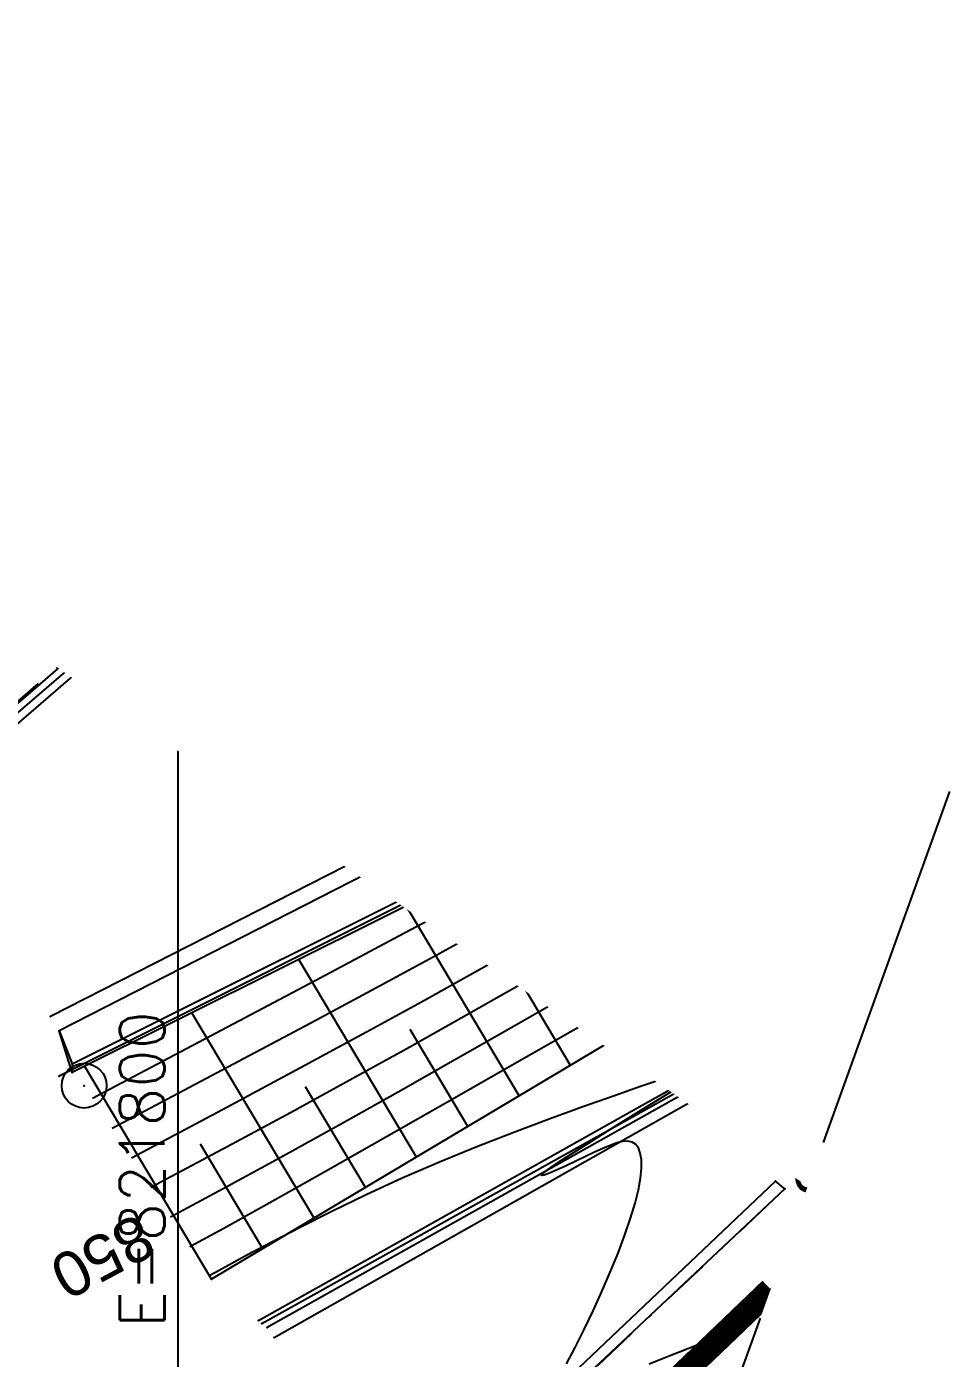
# Model space of a CAD drawing. Header units: metres. Extents: x 820373 to 834957, y 7564678 to 7566875.
# Drawn here: x 821794.93 to 821825.77, y 7564703.45 to 7564748.05 of the extents above; entities that cross this region are included whole.
import ezdxf
from ezdxf.enums import TextEntityAlignment as Align

# ---------------------------------------------------------------- set-up
doc = ezdxf.new("R2010")
doc.units = ezdxf.units.M
for name, pattern in [('HIDDEN', [0.375, 0.25, -0.125]), ('XREF_GEO$0$DIVIDE', [1.25, 0.5, -0.25, 0, -0.25, 0, -0.25]), ('XREF_TOP$0$DASHDOT', [25.4, 12.7, -6.35, 0, -6.35])]:
    doc.linetypes.add(name, pattern=pattern)
for name, color, linetype in [('P-ARTICULAÇÃO', 4, 'HIDDEN'), ('P-MALHA-IMPAR', 1, 'Continuous'), ('P-WIPEOUT1', 5, 'Continuous'), ('P-WIPEOUT2', 2, 'Continuous'), ('XREF_GEO$0$F-HZ-FAIXA-DOMINIO-EXIST', 252, 'XREF_GEO$0$DIVIDE'), ('XREF_TOP$0$T-DI-CERCA_DE_ARAME', 23, 'XREF_TOP$0$CERCA_DE_ARAME'), ('XREF_TOP$0$T-DI-MURETA', 23, 'Continuous'), ('XREF_TOP$0$T-DP-ESCADA', 23, 'Continuous'), ('XREF_TOP$0$T-EU-POSTE', 23, 'Continuous'), ('XREF_TOP$0$T-HD-VALETA_SARJETA', 132, 'Continuous'), ('XREF_TOP$0$T-HG-BARRANCO', 23, 'Continuous'), ('XREF_TOP$0$T-HG-CRISTA', 23, 'Continuous'), ('XREF_TOP$0$T-HG-PÉ', 23, 'Continuous'), ('XREF_TOP$0$T-HM-COTA', 252, 'Continuous'), ('XREF_TOP$0$T-HM-CURVA_INTERMEDIÁRIA', 252, 'Continuous'), ('XREF_TOP$0$T-HM-CURVA_MESTRA', 23, 'Continuous'), ('XREF_TOP$0$T-IU-CAIXA', 23, 'Continuous'), ('XREF_TOP$0$T-IU-TUBO', 23, 'Continuous'), ('XREF_TOP$0$T-SI-FAIXA', 23, 'Continuous'), ('XREF_TOP$0$T-SI-PLACA', 252, 'Continuous'), ('XREF_TOP$0$T-SV-CALÇAMENTO', 23, 'Continuous'), ('XREF_TOP$0$T-SV-GUARD_RAIL', 23, 'Continuous'), ('XREF_TOP$0$T-SV-GUIA', 23, 'XREF_TOP$0$DASHDOT'), ('XREF_TOP$0$T-SV-PÉ_GUIA', 23, 'XREF_TOP$0$DASHDOT'), ('XREF_TOP$0$T-SV-RUA_PAVIMENTADA', 23, 'Continuous')]:
    doc.layers.add(name, color=color, linetype=linetype)
doc.styles.add('R60', font='romans.shx', dxfattribs={"height": 1.5})
doc.styles.add('XREF_TOP$0$ROMANS', font='arial.ttf', dxfattribs={"height": 1.5})
doc.styles.add('XREF_TOP$0$Standard', font='arial.ttf')
doc.linetypes.add('XREF_TOP$0$CERCA_DE_ARAME', pattern='A,0.15,-0.05,["X",XREF_TOP$0$Standard,S=0.05,R=0,X=-0.0175,Y=-0.025],-0.05', length=0.25)

# ---------------------------------------------------------------- blocks, each defined once
blk = doc.blocks.new('MALHA-IMPAR')
at = {"layer": 'P-MALHA-IMPAR'}
blk.add_line((821800, 7564698.534), (821800, 7564949.087), dxfattribs=at)
at = {"layer": 'P-MALHA-IMPAR', "style": 'R60'}
blk.add_text('E=821800', height=1.5, rotation=90, dxfattribs=at).set_placement((821800, 7564709.784), align=Align.BOTTOM_CENTER)
blk = doc.blocks.new('XREF_TOP$0$PONTO')
at = {"layer": 'XREF_TOP$0$T-HM-COTA'}
blk.add_point((0, 0), dxfattribs=at)
blk = doc.blocks.new('XREF_TOP$0$PLACA 01')
blk.add_circle((0, 0), 0.75)
at = {"style": 'XREF_TOP$0$ROMANS'}
blk.add_attdef('PL', text='', height=1.5, dxfattribs=at).set_placement((1.5, 0), align=Align.MIDDLE_LEFT)
blk = doc.blocks.new('XREF_TOP$0$POSTE 01')
for points in [[(-1.5, 0), (-0.75, 0)], [(0.75, 0), (1.5, 0)]]:
    blk.add_lwpolyline(points)
blk.add_circle((0, 0), 0.75)
at = {"style": 'XREF_TOP$0$ROMANS'}
blk.add_attdef('PST', text='', height=1.5, dxfattribs=at).set_placement((2.25, 0), align=Align.MIDDLE_LEFT)
blk = doc.blocks.new('XREF_TOP$0$TUBULAÇÃO')
blk.add_lwpolyline([(-0.5, 0), (0.5, 0), (0, 1.5)], close=True)
at = {"style": 'XREF_TOP$0$ROMANS'}
blk.add_attdef('T', text='', height=1.5, rotation=90, dxfattribs=at).set_placement((-2, 0), align=Align.MIDDLE_LEFT)
blk = doc.blocks.new('XREF_TOP')
at = {"layer": 'XREF_TOP$0$T-DI-CERCA_DE_ARAME', "ltscale": 20}
blk.add_line((821802.719, 7564689.359, 852.531), (821821.653, 7564707.488, 851.884), dxfattribs=at)
at = {"layer": 'XREF_TOP$0$T-DI-MURETA'}
for points in [[(821819.78, 7564723.652, 845.854), (821819.769, 7564723.214, 843.908)], [(821821.676, 7564717.765, 851.754), (821821.599, 7564718.011, 851.534), (821820.847, 7564720.367, 849.165), (821819.78, 7564723.652, 845.854)], [(821821.499, 7564717.746, 849.577), (821820.994, 7564719.335, 849.561), (821820.716, 7564720.233, 848.508), (821820.697, 7564720.286, 847.493), (821819.78, 7564723.179, 845.415), (821819.769, 7564723.214, 843.908)], [(821819.88, 7564717.274, 851.762), (821819.786, 7564717.56, 851.495), (821818.98, 7564719.952, 849.035), (821817.906, 7564723.108, 845.844)], [(821818.231, 7564722.749, 843.882), (821817.906, 7564723.108, 845.844)], [(821820.017, 7564717.333, 849.575), (821819.464, 7564718.984, 849.542), (821819.174, 7564719.879, 848.494), (821819.163, 7564719.912, 847.514), (821818.245, 7564722.698, 845.408), (821818.231, 7564722.749, 843.882)], [(821821.676, 7564717.765, 851.754), (821819.88, 7564717.274, 851.762)], [(821821.529, 7564717.744, 851.453), (821820.006, 7564717.321, 851.449)], [(821821.499, 7564717.746, 849.577), (821820.017, 7564717.333, 849.575)], [(821821.499, 7564717.746, 849.577), (821821.529, 7564717.744, 851.453)], [(821821.676, 7564717.765, 851.754), (821821.529, 7564717.744, 851.453)], [(821820.006, 7564717.321, 851.449), (821819.88, 7564717.274, 851.762)], [(821820.017, 7564717.333, 849.575), (821820.006, 7564717.321, 851.449)]]:
    blk.add_polyline3d(points, dxfattribs=at)
at = {"layer": 'XREF_TOP$0$T-DP-ESCADA'}
for points in [[(821819.769, 7564723.214, 843.908), (821818.231, 7564722.749, 843.882)], [(821818.245, 7564722.698, 845.408), (821819.78, 7564723.179, 845.415)], [(821820.697, 7564720.286, 847.493), (821819.163, 7564719.912, 847.514)], [(821819.174, 7564719.879, 848.494), (821820.716, 7564720.233, 848.508)], [(821820.994, 7564719.335, 849.561), (821819.464, 7564718.984, 849.542)]]:
    blk.add_polyline3d(points, dxfattribs=at)
at = {"layer": 'XREF_TOP$0$T-HD-VALETA_SARJETA'}
for points in [[(821803.061, 7564737.974, 845.037), (821803.648, 7564740.237, 845.013), (821804.012, 7564742.547, 844.988), (821804.148, 7564744.881, 844.964), (821804.056, 7564747.218, 844.939), (821803.736, 7564749.534, 844.98), (821803.395, 7564751.067, 844.899), (821802.954, 7564752.573, 844.882), (821802.415, 7564754.048, 844.866), (821801.781, 7564755.484, 844.849), (821801.054, 7564756.876, 844.833)], [(821811.958, 7564734.659, 845.244), (821812.469, 7564736.727, 845.228), (821812.876, 7564738.817, 845.212), (821813.178, 7564740.926, 845.194), (821813.373, 7564743.047, 845.177), (821813.462, 7564745.175, 845.158), (821813.444, 7564747.298, 845.139), (821813.32, 7564749.417, 845.119), (821813.091, 7564751.527, 845.098), (821812.756, 7564753.623, 845.077), (821812.317, 7564755.7, 845.055)], [(821819.176, 7564735.71, 845.078), (821819.733, 7564735.77, 845.071), (821821.812, 7564738.534, 845.407), (821824.233, 7564741.565, 845.786), (821828.488, 7564743.917, 847.305)], [(821819.441, 7564734.888, 844.736), (821820.606, 7564736.199, 844.895), (821822.303, 7564738.537, 845.144), (821824.499, 7564741.245, 845.579), (821828.601, 7564743.171, 847.106)], [(821829.158, 7564742.77, 847.299), (821824.702, 7564740.993, 845.812), (821822.573, 7564738.075, 845.396), (821820.958, 7564735.968, 845.111)], [(821787.993, 7564721.212, 845.315), (821790.216, 7564722.199, 845.286), (821792.332, 7564723.399, 845.257), (821794.321, 7564724.799, 845.228), (821796.165, 7564726.386, 845.199), (821797.844, 7564728.146, 845.225), (821799.234, 7564729.907, 845.144), (821800.46, 7564731.786, 845.117), (821801.512, 7564733.768, 845.09), (821802.381, 7564735.836, 845.064), (821803.061, 7564737.974, 845.037)], [(821819.441, 7564734.888, 844.736), (821820.256, 7564735.079, 844.808), (821826.092, 7564736.61, 845.164)], [(821826.109, 7564736.922, 845.365), (821820.958, 7564735.968, 845.111)], [(821826.908, 7564735.642, 845.298), (821821.121, 7564733.988, 845.292), (821819.676, 7564733.433, 845.287)], [(821812.415, 7564734.783, 845.34), (821811.958, 7564734.659, 845.244)], [(821817.063, 7564725.02, 845.113), (821809.894, 7564721.507, 845.268), (821796.014, 7564714.427, 845.168)], [(821819.744, 7564723.733, 845.068), (821817.889, 7564723.178, 845.207)], [(821796.459, 7564713.316, 845.043), (821810.558, 7564720.358, 845.003), (821817.733, 7564723.556, 845.043)], [(821817.889, 7564723.178, 845.207), (821810.676, 7564720.119, 845.135), (821796.459, 7564713.022, 845.233)], [(821822.079, 7564717.173, 851.633), (821821.548, 7564717.627, 851.649)], [(821822.111, 7564716.408, 851.297), (821821.548, 7564717.627, 851.649)], [(821821.352, 7564715.941, 851.312), (821820.074, 7564717.21, 851.655), (821820.516, 7564715.808, 851.764)], [(821823.904, 7564717.019, 851.313), (821822.111, 7564716.408, 851.297)], [(821822.111, 7564716.408, 851.297), (821821.352, 7564715.941, 851.312)], [(821823.951, 7564715.324, 851.624), (821821.214, 7564714.164, 851.826)], [(821820.328, 7564709.132, 851.746), (821820.016, 7564709.391, 851.742), (821809.019, 7564698.953, 852.138)]]:
    blk.add_polyline3d(points, dxfattribs=at)
for points in [[(821819.676, 7564733.433, 845.287), (821819.441, 7564734.888, 844.736), (821819.176, 7564735.71, 845.078)], [(821796.014, 7564714.427, 845.168), (821796.459, 7564713.316, 845.043), (821796.459, 7564713.022, 845.233)]]:
    blk.add_polyline3d(points, close=True, dxfattribs=at)
at = {"layer": 'XREF_TOP$0$T-HD-VALETA_SARJETA', "ltscale": 22}
for points in [[(821828.12, 7564728.734, 845.206), (821822.913, 7564727.069, 845.18), (821817.063, 7564725.02, 845.113)], [(821827.597, 7564727.282, 844.927), (821823.133, 7564725.886, 844.918), (821819.633, 7564723.99, 844.864)], [(821827.46, 7564726.9, 845.136), (821823.011, 7564725.467, 845.113), (821819.744, 7564723.733, 845.068)], [(821824.172, 7564717.766, 851.624), (821822.079, 7564717.173, 851.633)], [(821802.698, 7564704.716, 852.301), (821818.014, 7564713.316, 852.008), (821820.516, 7564715.808, 851.764)], [(821821.352, 7564715.941, 851.312), (821818.174, 7564713.004, 851.862), (821802.986, 7564704.483, 852.138)], [(821803.219, 7564704.149, 852.256), (821818.215, 7564712.634, 851.946), (821821.214, 7564714.164, 851.826)]]:
    blk.add_polyline3d(points, dxfattribs=at)
at = {"layer": 'XREF_TOP$0$T-HG-BARRANCO'}
for p, q in [((821823.062, 7564745.559), (821828.594, 7564745.032)), ((821825.158, 7564718.853), (821823.086, 7564725.491)), ((821818.304, 7564716.335), (821814.966, 7564721.939)), ((821823.249, 7564718.257), (821822.267, 7564721.404)), ((821814.867, 7564714.288), (821811.249, 7564720.362)), ((821811.431, 7564712.241), (821807.641, 7564718.604)), ((821816.586, 7564715.311), (821814.847, 7564718.231)), ((821807.994, 7564710.194), (821804.052, 7564716.812)), ((821813.149, 7564713.264), (821811.292, 7564716.382)), ((821804.558, 7564708.147), (821800.463, 7564715.021)), ((821809.712, 7564711.217), (821807.779, 7564714.463)), ((821801.121, 7564706.1), (821796.875, 7564713.229)), ((821806.276, 7564709.17), (821804.267, 7564712.544)), ((821802.839, 7564707.123), (821800.754, 7564710.624))]:
    blk.add_line(p, q, dxfattribs=at)
at = {"layer": 'XREF_TOP$0$T-HG-CRISTA'}
for points in [[(821824.488, 7564718.643, 851.698), (821821.676, 7564717.765, 851.754)], [(821819.88, 7564717.274, 851.762), (821801.121, 7564706.1, 852.113)]]:
    blk.add_polyline3d(points, dxfattribs=at)
at = {"layer": 'XREF_TOP$0$T-HG-PÉ'}
for points in [[(821824.233, 7564741.565, 845.786), (821823.2, 7564742.666, 845.788), (821822.827, 7564743.501, 845.79), (821822.808, 7564744.363, 845.791), (821824.906, 7564754.241, 845.856), (821827.214, 7564765.349, 845.579), (821829.742, 7564776.844, 844.989), (821832.505, 7564780.85, 844.695)], [(821831.191, 7564737.268, 845.418), (821830.725, 7564737.162, 845.41), (821827.765, 7564737.143, 845.47), (821825.607, 7564738.138, 845.53), (821824.702, 7564740.993, 845.812)]]:
    blk.add_polyline3d(points, dxfattribs=at)
at = {"layer": 'XREF_TOP$0$T-HM-CURVA_INTERMEDIÁRIA'}
for points in [[(821824.433, 7564748.753), (821824.285, 7564747.88), (821824.147, 7564747.034), (821824.025, 7564746.245), (821823.928, 7564745.544), (821823.86, 7564744.951), (821823.822, 7564744.462), (821823.808, 7564744.061), (821823.818, 7564743.737), (821823.848, 7564743.475), (821823.895, 7564743.262), (821823.956, 7564743.083), (821824.029, 7564742.927), (821824.11, 7564742.781), (821824.198, 7564742.643), (821824.289, 7564742.515), (821824.38, 7564742.397), (821824.47, 7564742.291), (821824.555, 7564742.195), (821824.633, 7564742.112), (821824.701, 7564742.042), (821824.758, 7564741.985), (821824.806, 7564741.94), (821824.846, 7564741.905), (821824.882, 7564741.879), (821824.917, 7564741.861), (821824.953, 7564741.847), (821824.992, 7564741.837), (821825.038, 7564741.829), (821825.092, 7564741.821), (821825.151, 7564741.813), (821825.214, 7564741.804), (821825.276, 7564741.792), (821825.334, 7564741.778), (821825.385, 7564741.759), (821825.427, 7564741.736), (821825.455, 7564741.706), (821825.468, 7564741.671), (821825.467, 7564741.631), (821825.455, 7564741.587), (821825.435, 7564741.542), (821825.409, 7564741.496), (821825.381, 7564741.451), (821825.353, 7564741.409), (821825.328, 7564741.372), (821825.308, 7564741.34), (821825.293, 7564741.313), (821825.282, 7564741.289), (821825.274, 7564741.269), (821825.269, 7564741.251), (821825.266, 7564741.235), (821825.264, 7564741.218), (821825.263, 7564741.201), (821825.262, 7564741.182), (821825.263, 7564741.158), (821825.269, 7564741.125), (821825.283, 7564741.081), (821825.306, 7564741.021), (821825.342, 7564740.942), (821825.393, 7564740.841), (821825.461, 7564740.715), (821825.549, 7564740.56), (821825.655, 7564740.383), (821825.777, 7564740.19)], [(821825.884, 7564725.396), (821825.234, 7564725.186), (821824.677, 7564725.007), (821824.206, 7564724.858), (821823.806, 7564724.732), (821823.462, 7564724.625), (821823.16, 7564724.532), (821822.885, 7564724.449), (821822.622, 7564724.369), (821822.357, 7564724.289), (821822.079, 7564724.204), (821821.791, 7564724.114), (821821.502, 7564724.02), (821821.219, 7564723.923), (821820.949, 7564723.823), (821820.701, 7564723.723), (821820.482, 7564723.621), (821820.299, 7564723.52), (821820.158, 7564723.42), (821820.056, 7564723.322), (821819.987, 7564723.226), (821819.945, 7564723.134), (821819.926, 7564723.045), (821819.922, 7564722.96), (821819.929, 7564722.88), (821819.942, 7564722.806), (821819.955, 7564722.737), (821819.966, 7564722.675), (821819.975, 7564722.618), (821819.981, 7564722.567), (821819.982, 7564722.52), (821819.978, 7564722.479), (821819.968, 7564722.443), (821819.951, 7564722.411), (821819.926, 7564722.384), (821819.892, 7564722.36), (821819.85, 7564722.338), (821819.798, 7564722.317), (821819.737, 7564722.297), (821819.667, 7564722.275), (821819.586, 7564722.252), (821819.495, 7564722.226), (821819.395, 7564722.196), (821819.287, 7564722.164), (821819.174, 7564722.132), (821819.061, 7564722.101), (821818.951, 7564722.073), (821818.845, 7564722.051), (821818.749, 7564722.036), (821818.664, 7564722.03), (821818.593, 7564722.034), (821818.535, 7564722.048), (821818.488, 7564722.072), (821818.448, 7564722.105), (821818.414, 7564722.146), (821818.383, 7564722.194), (821818.352, 7564722.25), (821818.32, 7564722.312), (821818.282, 7564722.378), (821818.23, 7564722.443), (821818.153, 7564722.498), (821818.041, 7564722.535), (821817.884, 7564722.547), (821817.672, 7564722.527), (821817.394, 7564722.466), (821817.04, 7564722.357), (821816.606, 7564722.195), (821816.107, 7564721.989), (821815.564, 7564721.752), (821815.001, 7564721.495), (821814.437, 7564721.232), (821813.895, 7564720.974), (821813.396, 7564720.733), (821812.962, 7564720.522), (821812.609, 7564720.35), (821812.331, 7564720.215), (821812.12, 7564720.113), (821811.965, 7564720.038), (821811.855, 7564719.985), (821811.782, 7564719.95), (821811.735, 7564719.927), (821811.704, 7564719.912), (821811.679, 7564719.9), (821811.656, 7564719.888), (821811.628, 7564719.873), (821811.591, 7564719.853), (821811.541, 7564719.825), (821811.471, 7564719.785), (821811.378, 7564719.732), (821811.256, 7564719.662), (821811.077, 7564719.561), (821810.725, 7564719.367), (821810.06, 7564719.008), (821808.941, 7564718.409), (821807.23, 7564717.497), (821804.785, 7564716.199), (821801.469, 7564714.442), (821797.14, 7564712.152)], [(821797.791, 7564711.162), (821801.481, 7564713.117), (821804.444, 7564714.695), (821806.771, 7564715.942), (821808.549, 7564716.903), (821809.869, 7564717.623), (821810.819, 7564718.149), (821811.49, 7564718.526), (821811.97, 7564718.8), (821812.336, 7564719.009), (821812.616, 7564719.169), (821812.824, 7564719.287), (821812.975, 7564719.373), (821813.085, 7564719.433), (821813.168, 7564719.477), (821813.239, 7564719.513), (821813.312, 7564719.548), (821813.401, 7564719.591), (821813.512, 7564719.644), (821813.646, 7564719.709), (821813.807, 7564719.786), (821813.999, 7564719.878), (821814.225, 7564719.987), (821814.487, 7564720.114), (821814.789, 7564720.26), (821815.132, 7564720.426), (821815.505, 7564720.606), (821815.896, 7564720.792), (821816.293, 7564720.978), (821816.682, 7564721.155), (821817.051, 7564721.317), (821817.388, 7564721.456), (821817.679, 7564721.564), (821817.917, 7564721.637), (821818.104, 7564721.677), (821818.248, 7564721.686), (821818.356, 7564721.67), (821818.437, 7564721.631), (821818.497, 7564721.575), (821818.543, 7564721.503), (821818.584, 7564721.421), (821818.625, 7564721.333), (821818.667, 7564721.24), (821818.711, 7564721.147), (821818.755, 7564721.055), (821818.8, 7564720.968), (821818.846, 7564720.888), (821818.893, 7564720.818), (821818.939, 7564720.762), (821818.986, 7564720.721), (821819.035, 7564720.694), (821819.086, 7564720.68), (821819.143, 7564720.676), (821819.205, 7564720.682), (821819.276, 7564720.694), (821819.355, 7564720.713), (821819.446, 7564720.735), (821819.547, 7564720.76), (821819.657, 7564720.789), (821819.771, 7564720.822), (821819.884, 7564720.861), (821819.992, 7564720.907), (821820.091, 7564720.961), (821820.176, 7564721.024), (821820.244, 7564721.099), (821820.291, 7564721.184), (821820.318, 7564721.279), (821820.33, 7564721.381), (821820.329, 7564721.487), (821820.319, 7564721.595), (821820.301, 7564721.703), (821820.28, 7564721.808), (821820.259, 7564721.908), (821820.24, 7564722.001), (821820.227, 7564722.087), (821820.224, 7564722.168), (821820.234, 7564722.244), (821820.26, 7564722.316), (821820.306, 7564722.386), (821820.376, 7564722.455), (821820.472, 7564722.524), (821820.598, 7564722.593), (821820.753, 7564722.664), (821820.938, 7564722.737), (821821.15, 7564722.814), (821821.391, 7564722.894), (821821.658, 7564722.978), (821821.952, 7564723.068), (821822.271, 7564723.164), (821822.616, 7564723.267), (821822.99, 7564723.377), (821823.394, 7564723.498), (821823.833, 7564723.629), (821824.308, 7564723.773), (821824.824, 7564723.931), (821825.383, 7564724.104), (821825.987, 7564724.293)], [(821798.442, 7564710.172), (821801.493, 7564711.792), (821804.104, 7564713.191), (821806.312, 7564714.386), (821808.157, 7564715.397), (821809.678, 7564716.239), (821810.914, 7564716.931), (821811.903, 7564717.492), (821812.684, 7564717.938), (821813.294, 7564718.287), (821813.76, 7564718.553), (821814.107, 7564718.75), (821814.359, 7564718.892), (821814.542, 7564718.993), (821814.68, 7564719.066), (821814.798, 7564719.125), (821814.92, 7564719.185), (821815.068, 7564719.256), (821815.241, 7564719.339), (821815.436, 7564719.432), (821815.65, 7564719.534), (821815.878, 7564719.644), (821816.118, 7564719.759), (821816.365, 7564719.877), (821816.616, 7564719.998), (821816.867, 7564720.119), (821817.115, 7564720.238), (821817.355, 7564720.352), (821817.584, 7564720.46), (821817.799, 7564720.558), (821817.995, 7564720.644), (821818.17, 7564720.717), (821818.319, 7564720.772), (821818.439, 7564720.809), (821818.535, 7564720.828), (821818.609, 7564720.831), (821818.666, 7564720.818), (821818.71, 7564720.792), (821818.744, 7564720.752), (821818.774, 7564720.702), (821818.803, 7564720.641), (821818.834, 7564720.571), (821818.867, 7564720.495), (821818.901, 7564720.415), (821818.936, 7564720.335), (821818.97, 7564720.256), (821819.002, 7564720.181), (821819.032, 7564720.113), (821819.059, 7564720.055), (821819.082, 7564720.008), (821819.103, 7564719.973), (821819.123, 7564719.947), (821819.145, 7564719.931), (821819.17, 7564719.922), (821819.2, 7564719.92), (821819.238, 7564719.923), (821819.284, 7564719.931), (821819.34, 7564719.942), (821819.406, 7564719.957), (821819.48, 7564719.973), (821819.562, 7564719.992), (821819.648, 7564720.012), (821819.739, 7564720.034), (821819.834, 7564720.056), (821819.929, 7564720.079), (821820.025, 7564720.102), (821820.12, 7564720.124), (821820.213, 7564720.146), (821820.301, 7564720.167), (821820.383, 7564720.187), (821820.459, 7564720.205), (821820.526, 7564720.223), (821820.582, 7564720.238), (821820.628, 7564720.252), (821820.662, 7564720.265), (821820.687, 7564720.281), (821820.703, 7564720.301), (821820.712, 7564720.326), (821820.713, 7564720.359), (821820.708, 7564720.402), (821820.699, 7564720.457), (821820.685, 7564720.525), (821820.668, 7564720.603), (821820.648, 7564720.689), (821820.627, 7564720.78), (821820.606, 7564720.873), (821820.584, 7564720.965), (821820.564, 7564721.052), (821820.546, 7564721.133), (821820.531, 7564721.204), (821820.52, 7564721.266), (821820.516, 7564721.32), (821820.519, 7564721.369), (821820.532, 7564721.413), (821820.556, 7564721.453), (821820.594, 7564721.491), (821820.645, 7564721.528), (821820.714, 7564721.565), (821820.806, 7564721.606), (821820.926, 7564721.651), (821821.082, 7564721.704), (821821.279, 7564721.767), (821821.525, 7564721.842), (821821.825, 7564721.932), (821822.186, 7564722.039), (821822.611, 7564722.164), (821823.095, 7564722.306), (821823.629, 7564722.463), (821824.204, 7564722.634), (821824.811, 7564722.815), (821825.442, 7564723.004), (821826.088, 7564723.2)], [(821799.094, 7564709.182), (821801.506, 7564710.467), (821803.763, 7564711.687), (821805.853, 7564712.831), (821807.765, 7564713.89), (821809.487, 7564714.855), (821811.008, 7564715.713), (821812.315, 7564716.457), (821813.398, 7564717.076), (821814.252, 7564717.564), (821814.905, 7564717.937), (821815.39, 7564718.213), (821815.743, 7564718.411), (821815.999, 7564718.552), (821816.192, 7564718.655), (821816.357, 7564718.738), (821816.529, 7564718.821), (821816.734, 7564718.92), (821816.97, 7564719.033), (821817.226, 7564719.156), (821817.492, 7564719.283), (821817.757, 7564719.409), (821818.011, 7564719.53), (821818.243, 7564719.641), (821818.443, 7564719.736), (821818.603, 7564719.812), (821818.724, 7564719.87), (821818.814, 7564719.913), (821818.876, 7564719.942), (821818.916, 7564719.961), (821818.94, 7564719.972), (821818.952, 7564719.978), (821818.958, 7564719.98), (821818.962, 7564719.981), (821818.965, 7564719.982), (821818.967, 7564719.982), (821818.969, 7564719.981), (821818.971, 7564719.981), (821818.972, 7564719.979), (821818.973, 7564719.977), (821818.974, 7564719.975), (821818.975, 7564719.973), (821818.976, 7564719.971), (821818.977, 7564719.968), (821818.979, 7564719.965), (821818.98, 7564719.962), (821818.981, 7564719.96), (821818.982, 7564719.957), (821818.984, 7564719.955), (821818.985, 7564719.953), (821818.987, 7564719.951), (821818.99, 7564719.947), (821818.995, 7564719.94), (821819.002, 7564719.929), (821819.012, 7564719.914), (821819.026, 7564719.893), (821819.045, 7564719.865), (821819.068, 7564719.83), (821819.096, 7564719.789), (821819.13, 7564719.746), (821819.17, 7564719.701), (821819.216, 7564719.658), (821819.268, 7564719.619), (821819.328, 7564719.586), (821819.395, 7564719.562), (821819.469, 7564719.548), (821819.549, 7564719.543), (821819.635, 7564719.547), (821819.726, 7564719.557), (821819.819, 7564719.572), (821819.914, 7564719.591), (821820.011, 7564719.613), (821820.107, 7564719.636), (821820.202, 7564719.659), (821820.294, 7564719.682), (821820.382, 7564719.706), (821820.466, 7564719.733), (821820.542, 7564719.762), (821820.611, 7564719.794), (821820.671, 7564719.83), (821820.72, 7564719.871), (821820.757, 7564719.917), (821820.785, 7564719.966), (821820.804, 7564720.018), (821820.815, 7564720.07), (821820.821, 7564720.121), (821820.824, 7564720.17), (821820.823, 7564720.213), (821820.822, 7564720.251), (821820.822, 7564720.282), (821820.822, 7564720.305), (821820.822, 7564720.324), (821820.823, 7564720.338), (821820.824, 7564720.35), (821820.824, 7564720.359), (821820.824, 7564720.368), (821820.824, 7564720.377), (821820.823, 7564720.387), (821820.821, 7564720.399), (821820.818, 7564720.412), (821820.816, 7564720.425), (821820.813, 7564720.439), (821820.81, 7564720.452), (821820.807, 7564720.464), (821820.804, 7564720.475), (821820.802, 7564720.486), (821820.801, 7564720.494), (821820.8, 7564720.502), (821820.801, 7564720.509), (821820.802, 7564720.515), (821820.806, 7564720.521), (821820.811, 7564720.526), (821820.818, 7564720.531), (821820.83, 7564720.537), (821820.858, 7564720.547), (821820.914, 7564720.565), (821821.013, 7564720.595), (821821.168, 7564720.641), (821821.392, 7564720.707), (821821.698, 7564720.796), (821822.1, 7564720.914), (821822.606, 7564721.061), (821823.2, 7564721.235), (821823.863, 7564721.429), (821824.574, 7564721.638), (821825.313, 7564721.856), (821825.684, 7564721.966)], [(821800.396, 7564707.202), (821801.531, 7564707.817), (821803.081, 7564708.678), (821804.936, 7564709.721), (821806.981, 7564710.878), (821809.106, 7564712.086), (821811.196, 7564713.278), (821813.141, 7564714.388), (821814.826, 7564715.352), (821816.167, 7564716.118), (821817.183, 7564716.699), (821817.923, 7564717.122), (821818.431, 7564717.412), (821818.757, 7564717.597), (821818.946, 7564717.704), (821819.046, 7564717.759), (821819.104, 7564717.789), (821819.158, 7564717.816), (821819.216, 7564717.844), (821819.275, 7564717.872), (821819.335, 7564717.899), (821819.393, 7564717.924), (821819.448, 7564717.945), (821819.498, 7564717.963), (821819.542, 7564717.975), (821819.579, 7564717.982), (821819.61, 7564717.982), (821819.635, 7564717.977), (821819.655, 7564717.966), (821819.673, 7564717.95), (821819.687, 7564717.928), (821819.701, 7564717.902), (821819.715, 7564717.87), (821819.729, 7564717.835), (821819.744, 7564717.795), (821819.759, 7564717.753), (821819.775, 7564717.709), (821819.791, 7564717.664), (821819.806, 7564717.62), (821819.821, 7564717.577), (821819.836, 7564717.537), (821819.849, 7564717.499), (821819.862, 7564717.465), (821819.874, 7564717.434), (821819.886, 7564717.407), (821819.897, 7564717.383), (821819.907, 7564717.363), (821819.918, 7564717.347), (821819.928, 7564717.334), (821819.938, 7564717.324), (821819.949, 7564717.318), (821819.961, 7564717.315), (821819.974, 7564717.315), (821819.99, 7564717.317), (821820.008, 7564717.322), (821820.029, 7564717.328), (821820.054, 7564717.335), (821820.084, 7564717.344), (821820.119, 7564717.354), (821820.16, 7564717.365), (821820.209, 7564717.379), (821820.266, 7564717.395), (821820.332, 7564717.414), (821820.409, 7564717.435), (821820.498, 7564717.46), (821820.598, 7564717.488), (821820.707, 7564717.518), (821820.821, 7564717.551), (821820.936, 7564717.585), (821821.049, 7564717.62), (821821.156, 7564717.655), (821821.253, 7564717.69), (821821.337, 7564717.723), (821821.404, 7564717.754), (821821.456, 7564717.785), (821821.494, 7564717.814), (821821.52, 7564717.844), (821821.536, 7564717.874), (821821.543, 7564717.906), (821821.544, 7564717.941), (821821.541, 7564717.978), (821821.534, 7564718.019), (821821.525, 7564718.062), (821821.514, 7564718.108), (821821.503, 7564718.154), (821821.49, 7564718.199), (821821.478, 7564718.244), (821821.467, 7564718.287), (821821.457, 7564718.326), (821821.452, 7564718.363), (821821.463, 7564718.399), (821821.505, 7564718.441), (821821.592, 7564718.491), (821821.739, 7564718.556), (821821.959, 7564718.638), (821822.269, 7564718.742), (821822.681, 7564718.872), (821823.203, 7564719.032), (821823.817, 7564719.216), (821824.497, 7564719.417), (821824.798, 7564719.505)]]:
    blk.add_lwpolyline(points, dxfattribs=at)
at = {"layer": 'XREF_TOP$0$T-HM-CURVA_INTERMEDIÁRIA', "flags": 128}
for points in [[(821818.258, 7564704.238), (821817.329, 7564703.873), (821816.507, 7564703.547), (821815.782, 7564703.255)], [(821813.009, 7564703.271), (821813.303, 7564703.819), (821813.605, 7564704.416), (821813.907, 7564705.046), (821814.201, 7564705.694), (821814.481, 7564706.343), (821814.74, 7564706.979), (821814.969, 7564707.586), (821815.161, 7564708.149), (821815.312, 7564708.654), (821815.421, 7564709.101), (821815.49, 7564709.491), (821815.523, 7564709.825), (821815.521, 7564710.104), (821815.486, 7564710.33), (821815.421, 7564710.503), (821815.329, 7564710.625), (821815.21, 7564710.698), (821815.065, 7564710.726), (821814.894, 7564710.714), (821814.698, 7564710.666), (821814.476, 7564710.587), (821814.227, 7564710.482), (821813.952, 7564710.355), (821813.652, 7564710.211), (821813.329, 7564710.056), (821813.004, 7564709.903), (821812.701, 7564709.764), (821812.446, 7564709.654), (821812.261, 7564709.586), (821812.173, 7564709.574), (821812.204, 7564709.63), (821812.379, 7564709.769), (821812.713, 7564709.999), (821813.18, 7564710.303), (821813.746, 7564710.663), (821814.373, 7564711.057), (821815.027, 7564711.463), (821815.672, 7564711.863), (821816.273, 7564712.234), (821816.795, 7564712.556), (821817.209, 7564712.814), (821817.523, 7564713.01), (821817.75, 7564713.154), (821817.904, 7564713.254), (821818, 7564713.319), (821818.052, 7564713.358), (821818.074, 7564713.378), (821818.08, 7564713.389), (821818.079, 7564713.397), (821818.056, 7564713.396), (821817.989, 7564713.38), (821817.857, 7564713.341), (821817.639, 7564713.272), (821817.314, 7564713.166), (821816.862, 7564713.016), (821816.26, 7564712.813), (821815.496, 7564712.553), (821814.587, 7564712.239), (821813.559, 7564711.875), (821812.437, 7564711.467), (821811.246, 7564711.018), (821810.012, 7564710.535), (821808.759, 7564710.022), (821807.514, 7564709.484), (821806.302, 7564708.928), (821805.151, 7564708.373), (821804.087, 7564707.839), (821803.138, 7564707.347), (821802.332, 7564706.917), (821801.697, 7564706.571), (821801.26, 7564706.329), (821801.047, 7564706.212)]]:
    blk.add_lwpolyline(points, dxfattribs=at)
at = {"layer": 'XREF_TOP$0$T-HM-CURVA_MESTRA'}
for points in [[(821803.639, 7564748.089), (821803.656, 7564747.951), (821803.673, 7564747.815), (821803.689, 7564747.681), (821803.705, 7564747.546), (821803.719, 7564747.411), (821803.733, 7564747.275), (821803.745, 7564747.135), (821803.757, 7564746.993), (821803.768, 7564746.848), (821803.778, 7564746.701), (821803.788, 7564746.553), (821803.797, 7564746.404), (821803.805, 7564746.255), (821803.813, 7564746.108), (821803.821, 7564745.962), (821803.828, 7564745.818), (821803.836, 7564745.677), (821803.842, 7564745.539), (821803.848, 7564745.404), (821803.854, 7564745.273), (821803.858, 7564745.145), (821803.861, 7564745.021), (821803.863, 7564744.901), (821803.864, 7564744.785), (821803.863, 7564744.672), (821803.861, 7564744.559), (821803.858, 7564744.445), (821803.854, 7564744.327), (821803.85, 7564744.204), (821803.844, 7564744.074), (821803.838, 7564743.934), (821803.831, 7564743.784), (821803.824, 7564743.627), (821803.817, 7564743.465), (821803.809, 7564743.304), (821803.801, 7564743.146), (821803.793, 7564742.995), (821803.785, 7564742.855), (821803.778, 7564742.73), (821803.771, 7564742.622), (821803.763, 7564742.527), (821803.755, 7564742.442), (821803.747, 7564742.362), (821803.737, 7564742.282), (821803.727, 7564742.199), (821803.714, 7564742.108), (821803.699, 7564742.004), (821803.682, 7564741.885), (821803.664, 7564741.755), (821803.645, 7564741.618), (821803.627, 7564741.481), (821803.611, 7564741.349), (821803.598, 7564741.228), (821803.588, 7564741.122), (821803.584, 7564741.038), (821803.585, 7564740.979), (821803.591, 7564740.944), (821803.602, 7564740.929), (821803.616, 7564740.932), (821803.633, 7564740.949), (821803.652, 7564740.977), (821803.672, 7564741.013), (821803.692, 7564741.054), (821803.711, 7564741.097), (821803.73, 7564741.144), (821803.749, 7564741.194), (821803.768, 7564741.249), (821803.787, 7564741.311), (821803.807, 7564741.381), (821803.828, 7564741.46), (821803.849, 7564741.548), (821803.872, 7564741.647), (821803.896, 7564741.755), (821803.919, 7564741.868), (821803.943, 7564741.983), (821803.965, 7564742.099), (821803.986, 7564742.211), (821804.006, 7564742.317), (821804.022, 7564742.414), (821804.037, 7564742.502), (821804.048, 7564742.581), (821804.059, 7564742.659), (821804.068, 7564742.738), (821804.077, 7564742.825), (821804.086, 7564742.922), (821804.097, 7564743.036), (821804.109, 7564743.17), (821804.123, 7564743.328), (821804.139, 7564743.506), (821804.156, 7564743.7), (821804.173, 7564743.904), (821804.191, 7564744.113), (821804.207, 7564744.324), (821804.221, 7564744.53), (821804.233, 7564744.728), (821804.242, 7564744.913), (821804.248, 7564745.086), (821804.253, 7564745.249), (821804.255, 7564745.405), (821804.256, 7564745.555), (821804.255, 7564745.702), (821804.254, 7564745.847), (821804.253, 7564745.994), (821804.251, 7564746.143), (821804.249, 7564746.295), (821804.246, 7564746.45), (821804.241, 7564746.609), (821804.234, 7564746.772), (821804.224, 7564746.938), (821804.211, 7564747.11), (821804.194, 7564747.285), (821804.172, 7564747.465), (821804.147, 7564747.647), (821804.119, 7564747.83), (821804.09, 7564748.011), (821804.062, 7564748.188)], [(821799.745, 7564708.192), (821801.518, 7564709.142), (821803.422, 7564710.182), (821805.394, 7564711.276), (821807.373, 7564712.384), (821809.297, 7564713.47), (821811.102, 7564714.495), (821812.728, 7564715.423), (821814.112, 7564716.214), (821815.21, 7564716.841), (821816.044, 7564717.318), (821816.657, 7564717.667), (821817.088, 7564717.912), (821817.379, 7564718.075), (821817.572, 7564718.18), (821817.705, 7564718.25), (821817.822, 7564718.308), (821817.954, 7564718.372), (821818.104, 7564718.443), (821818.266, 7564718.518), (821818.434, 7564718.592), (821818.602, 7564718.663), (821818.765, 7564718.726), (821818.916, 7564718.778), (821819.049, 7564718.816), (821819.161, 7564718.835), (821819.253, 7564718.837), (821819.329, 7564718.821), (821819.391, 7564718.788), (821819.443, 7564718.739), (821819.488, 7564718.674), (821819.529, 7564718.594), (821819.57, 7564718.499), (821819.613, 7564718.391), (821819.658, 7564718.273), (821819.703, 7564718.148), (821819.748, 7564718.023), (821819.791, 7564717.899), (821819.832, 7564717.782), (821819.868, 7564717.676), (821819.899, 7564717.584), (821819.924, 7564717.51), (821819.944, 7564717.453), (821819.959, 7564717.41), (821819.97, 7564717.379), (821819.978, 7564717.358), (821819.983, 7564717.345), (821819.987, 7564717.337), (821819.99, 7564717.333), (821819.994, 7564717.33), (821819.999, 7564717.329), (821820.009, 7564717.33), (821820.026, 7564717.334), (821820.051, 7564717.34), (821820.088, 7564717.35), (821820.137, 7564717.364), (821820.202, 7564717.382), (821820.283, 7564717.405), (821820.378, 7564717.431), (821820.483, 7564717.461), (821820.595, 7564717.492), (821820.709, 7564717.523), (821820.821, 7564717.555), (821820.929, 7564717.585), (821821.028, 7564717.612), (821821.115, 7564717.637), (821821.19, 7564717.658), (821821.255, 7564717.676), (821821.31, 7564717.692), (821821.356, 7564717.706), (821821.394, 7564717.718), (821821.425, 7564717.729), (821821.451, 7564717.739), (821821.47, 7564717.749), (821821.485, 7564717.76), (821821.494, 7564717.776), (821821.498, 7564717.798), (821821.495, 7564717.829), (821821.487, 7564717.872), (821821.473, 7564717.928), (821821.453, 7564718), (821821.426, 7564718.089), (821821.395, 7564718.193), (821821.36, 7564718.308), (821821.324, 7564718.431), (821821.287, 7564718.556), (821821.252, 7564718.682), (821821.22, 7564718.803), (821821.191, 7564718.917), (821821.17, 7564719.02), (821821.16, 7564719.113), (821821.168, 7564719.2), (821821.2, 7564719.283), (821821.261, 7564719.363), (821821.359, 7564719.445), (821821.497, 7564719.528), (821821.684, 7564719.617), (821821.922, 7564719.713), (821822.21, 7564719.817), (821822.544, 7564719.928), (821822.92, 7564720.046), (821823.333, 7564720.172), (821823.781, 7564720.304), (821824.259, 7564720.443), (821824.763, 7564720.589), (821825.238, 7564720.727)]]:
    blk.add_lwpolyline(points, dxfattribs=at)
at = {"layer": 'XREF_TOP$0$T-IU-CAIXA'}
for points in [[(821819.465, 7564733.989, 845.391), (821817.551, 7564733.524, 845.341), (821817.105, 7564735.389, 845.281), (821819.024, 7564735.942, 845.339)], [(821819.296, 7564724.817, 845.224), (821817.428, 7564724.411, 845.257), (821817.733, 7564723.556, 845.043), (821819.633, 7564723.99, 844.864)]]:
    blk.add_polyline3d(points, close=True, dxfattribs=at)
at = {"layer": 'XREF_TOP$0$T-IU-TUBO'}
for points, elevation in [([(821818.324, 7564724.544), (821818.508, 7564733.757)], 843.586), ([(821820.564, 7564718.131), (821822.406, 7564712.857)], 849.455)]:
    blk.add_lwpolyline(points, dxfattribs=dict(at, elevation=elevation))
at = {"layer": 'XREF_TOP$0$T-SI-FAIXA'}
for points in [[(821788.058, 7564720.907, 845.332), (821790.326, 7564721.929, 845.308), (821792.485, 7564723.165, 845.283), (821794.514, 7564724.604, 845.259), (821796.394, 7564726.232, 845.234), (821798.108, 7564728.035, 845.209), (821799.496, 7564729.793, 845.186), (821800.725, 7564731.666, 845.163), (821801.787, 7564733.639, 845.14), (821802.673, 7564735.696, 845.117), (821803.376, 7564737.823, 845.094), (821803.976, 7564740.13, 845.091), (821804.345, 7564742.485, 845.081), (821804.478, 7564744.865, 845.065), (821804.375, 7564747.247, 845.043), (821804.038, 7564749.606, 845.014)], [(821811.446, 7564734.821, 845.265), (821811.94, 7564736.866, 845.247), (821812.331, 7564738.933, 845.227), (821812.618, 7564741.018, 845.208), (821812.8, 7564743.114, 845.187), (821812.877, 7564745.216, 845.166)], [(821830.76, 7564736.07, 845.415), (821830.667, 7564736.045, 845.414), (821814.355, 7564731.357, 845.247), (821809.695, 7564729.917, 845.267)], [(821809.695, 7564729.917, 845.267), (821811.446, 7564734.821, 845.265)], [(821828.427, 7564729.588, 845.234), (821825.936, 7564728.824, 845.212), (821822.883, 7564727.798, 845.19), (821819.858, 7564726.691, 845.172), (821816.864, 7564725.503, 845.159), (821809.662, 7564721.998, 845.255), (821795.73, 7564714.903, 845.227)]]:
    blk.add_polyline3d(points, dxfattribs=at)
at = {"layer": 'XREF_TOP$0$T-SI-PLACA', "elevation": 845.1}
blk.add_lwpolyline([(821819.285, 7564736.221), (821818.047, 7564737.525)], dxfattribs=at)
at = {"layer": 'XREF_TOP$0$T-SV-CALÇAMENTO'}
blk.add_polyline3d([(821813.8, 7564731.595, 845.236), (821814.461, 7564734.209, 845.237), (821814.985, 7564736.855, 845.239), (821815.37, 7564739.524, 845.24), (821815.615, 7564742.209, 845.242), (821815.719, 7564744.904, 845.276), (821815.705, 7564746.907, 845.245), (821815.614, 7564748.908, 845.246), (821815.444, 7564750.904, 845.247), (821815.198, 7564752.891, 845.248), (821814.875, 7564754.868, 845.249)], dxfattribs=at)
at = {"layer": 'XREF_TOP$0$T-SV-GUARD_RAIL'}
for points, elevation in [([(821827.464, 7564726.913), (821819.617, 7564724.163), (821810.429, 7564720.119)], 845.122), ([(821810.429, 7564720.119), (821796.023, 7564712.902)], 845.231), ([(821802.804, 7564704.617), (821818.982, 7564713.644)], 852.191)]:
    blk.add_lwpolyline(points, dxfattribs=dict(at, elevation=elevation))
blk.add_polyline3d([(821823.367, 7564715.527, 851.734), (821818.982, 7564713.644, 851.878)], dxfattribs=at)
at = {"layer": 'XREF_TOP$0$T-SV-GUIA', "ltscale": 0.125}
for p, q in [((821803.716, 7564747.186, 845.045), (821803.394, 7564749.471, 845.085)), ((821813.651, 7564747.284, 845.257), (821813.531, 7564749.409, 845.244)), ((821813.676, 7564745.156, 845.262), (821813.651, 7564747.284, 845.257)), ((821803.815, 7564744.88, 845.073), (821803.716, 7564747.186, 845.045)), ((821813.607, 7564743.063, 845.285), (821813.676, 7564745.156, 845.262)), ((821803.692, 7564742.576, 845.101), (821803.815, 7564744.88, 845.073)), ((821813.446, 7564740.975, 845.299), (821813.607, 7564743.063, 845.285)), ((821803.346, 7564740.294, 845.13), (821803.692, 7564742.576, 845.101)), ((821813.194, 7564738.897, 845.313), (821813.446, 7564740.975, 845.299)), ((821802.782, 7564738.056, 845.158), (821803.346, 7564740.294, 845.13)), ((821812.85, 7564736.831, 845.326), (821813.194, 7564738.897, 845.313)), ((821802.105, 7564735.941, 845.17), (821802.782, 7564738.056, 845.158)), ((821812.415, 7564734.783, 845.34), (821812.85, 7564736.831, 845.326)), ((821801.242, 7564733.895, 845.183), (821802.105, 7564735.941, 845.17)), ((821800.2, 7564731.934, 845.195), (821801.242, 7564733.895, 845.183)), ((821798.986, 7564730.075, 845.207), (821800.2, 7564731.934, 845.195)), ((821797.611, 7564728.331, 845.33), (821798.986, 7564730.075, 845.207)), ((821795.95, 7564726.587, 845.233), (821797.611, 7564728.331, 845.33)), ((821794.128, 7564725.013, 845.246), (821795.95, 7564726.587, 845.233)), ((821809.29, 7564698.71, 852.122), (821820.328, 7564709.132, 851.746))]:
    blk.add_line(p, q, dxfattribs=at)
at = {"layer": 'XREF_TOP$0$T-SV-PÉ_GUIA'}
for points in [[(821802.868, 7564738, 845.037), (821803.441, 7564740.241, 845.007), (821803.794, 7564742.527, 844.977), (821803.924, 7564744.836, 844.946), (821803.831, 7564747.147, 844.916), (821803.515, 7564749.438, 844.944), (821803.174, 7564750.973, 844.865), (821802.733, 7564752.483, 844.845), (821802.194, 7564753.96, 844.824), (821801.559, 7564755.398, 844.804), (821800.83, 7564756.792, 844.783)], [(821813.579, 7564745.157, 845.139), (821813.562, 7564747.282, 845.129), (821813.45, 7564749.405, 845.11), (821813.244, 7564751.52, 845.091), (821812.942, 7564753.624, 845.072), (821812.547, 7564755.712, 845.053)], [(821812.415, 7564734.783, 845.34), (821812.753, 7564736.832, 845.203), (821813.097, 7564738.898, 845.19), (821813.349, 7564740.976, 845.176), (821813.51, 7564743.064, 845.162), (821813.579, 7564745.157, 845.139)], [(821787.899, 7564721.385, 845.286), (821790.096, 7564722.376, 845.26), (821792.187, 7564723.574, 845.234), (821794.154, 7564724.966, 845.208), (821795.979, 7564726.541, 845.182), (821797.644, 7564728.283, 845.179), (821799.026, 7564730.025, 845.133), (821800.248, 7564731.883, 845.109), (821801.301, 7564733.842, 845.085), (821802.177, 7564735.886, 845.061), (821802.868, 7564738, 845.037)], [(821820.328, 7564709.132, 851.746), (821809.245, 7564698.714, 852.051)]]:
    blk.add_polyline3d(points, dxfattribs=at)
at = {"layer": 'XREF_TOP$0$T-SV-RUA_PAVIMENTADA'}
blk.add_polyline3d([(821811.764, 7564734.122, 845.223), (821811.958, 7564734.659, 845.244)], dxfattribs=at)
at = {"layer": 'XREF_TOP$0$T-SV-RUA_PAVIMENTADA', "ltscale": 22}
blk.add_polyline3d([(821811.764, 7564734.122, 845.223), (821811.581, 7564733.664, 845.229), (821811.531, 7564733.172, 845.234), (821811.619, 7564732.687, 845.238), (821811.838, 7564732.244, 845.241), (821812.17, 7564731.879, 845.242), (821812.542, 7564731.642, 845.242), (821812.961, 7564731.504, 845.241), (821813.401, 7564731.474, 845.239), (821813.8, 7564731.595, 845.236), (821814.236, 7564731.739, 845.232), (821819.676, 7564733.433, 845.287)], dxfattribs=at)
at = {"layer": 'XREF_TOP$0$T-EU-POSTE', "rotation": 155.5308673040815}
for p in [(821813.188, 7564737.746, 845.326), (821810.898, 7564720.094, 845.499), (821818.925, 7564713.244, 852.021)]:
    blk.add_blockref('XREF_TOP$0$POSTE 01', p, dxfattribs=at)
at = {"layer": 'XREF_TOP$0$T-HM-COTA', "rotation": 155.5308333333333}
for p in [(821812.877, 7564745.216, 845.166), (821813.462, 7564745.175, 845.158), (821813.579, 7564745.157, 845.139), (821813.676, 7564745.156, 845.262), (821815.719, 7564744.904, 845.276), (821822.808, 7564744.363, 845.791), (821824.233, 7564741.565, 845.786), (821824.499, 7564741.245, 845.579), (821824.702, 7564740.993, 845.812), (821821.812, 7564738.534, 845.407), (821822.303, 7564738.537, 845.144), (821802.782, 7564738.056, 845.158), (821802.868, 7564738, 845.037), (821803.061, 7564737.974, 845.037), (821822.573, 7564738.075, 845.396), (821825.607, 7564738.138, 845.53), (821803.376, 7564737.823, 845.094), (821813.188, 7564737.746, 845.326), (821818.047, 7564737.525, 845.387), (821819.285, 7564736.221, 845.1), (821820.606, 7564736.199, 844.895), (821819.024, 7564735.942, 845.339), (821819.176, 7564735.71, 845.078), (821819.733, 7564735.77, 845.071), (821820.958, 7564735.968, 845.111), (821817.105, 7564735.389, 845.281), (821811.446, 7564734.821, 845.265), (821819.441, 7564734.888, 844.736), (821820.256, 7564735.079, 844.808), (821811.958, 7564734.659, 845.244), (821812.415, 7564734.783, 845.34), (821818.224, 7564734.694, 843.518), (821811.764, 7564734.122, 845.223), (821819.465, 7564733.989, 845.391), (821821.121, 7564733.988, 845.292), (821817.551, 7564733.524, 845.341), (821819.676, 7564733.433, 845.287), (821812.17, 7564731.879, 845.242), (821814.236, 7564731.739, 845.232), (821813.8, 7564731.595, 845.236), (821814.355, 7564731.357, 845.247), (821809.695, 7564729.917, 845.267), (821797.611, 7564728.331, 845.33), (821797.644, 7564728.283, 845.179), (821797.844, 7564728.146, 845.225), (821798.108, 7564728.035, 845.209), (821822.913, 7564727.069, 845.18), (821823.133, 7564725.886, 844.918), (821816.864, 7564725.503, 845.159), (821823.011, 7564725.467, 845.113), (821817.063, 7564725.02, 845.113), (821818.324, 7564724.544, 843.586), (821819.296, 7564724.817, 845.224), (821817.428, 7564724.411, 845.257), (821819.617, 7564724.163, 844.969), (821819.633, 7564723.99, 844.864), (821819.744, 7564723.733, 845.068), (821819.78, 7564723.652, 845.854), (821817.733, 7564723.556, 845.043), (821819.769, 7564723.214, 843.908), (821817.889, 7564723.178, 845.207), (821817.906, 7564723.108, 845.844), (821819.78, 7564723.179, 845.415), (821818.231, 7564722.749, 843.882), (821818.245, 7564722.698, 845.408), (821809.662, 7564721.998, 845.255), (821809.894, 7564721.507, 845.268), (821810.429, 7564720.119, 845.231), (821810.558, 7564720.358, 845.003), (821810.676, 7564720.119, 845.135), (821810.898, 7564720.094, 845.499), (821820.697, 7564720.286, 847.493), (821820.716, 7564720.233, 848.508), (821820.847, 7564720.367, 849.165), (821818.98, 7564719.952, 849.035), (821819.163, 7564719.912, 847.514), (821819.174, 7564719.879, 848.494), (821820.994, 7564719.335, 849.561), (821819.464, 7564718.984, 849.542), (821821.599, 7564718.011, 851.534), (821819.786, 7564717.56, 851.495), (821821.499, 7564717.746, 849.577), (821821.529, 7564717.744, 851.453), (821821.548, 7564717.627, 851.649), (821821.676, 7564717.765, 851.754), (821819.88, 7564717.274, 851.762), (821820.006, 7564717.321, 851.449), (821820.017, 7564717.333, 849.575), (821820.074, 7564717.21, 851.655), (821822.079, 7564717.173, 851.633), (821822.111, 7564716.408, 851.297), (821820.516, 7564715.808, 851.764), (821821.352, 7564715.941, 851.312), (821823.951, 7564715.324, 851.624), (821795.73, 7564714.903, 845.227), (821796.014, 7564714.427, 845.168), (821821.214, 7564714.164, 851.826), (821818.982, 7564713.644, 851.878), (821796.459, 7564713.316, 845.043), (821796.459, 7564713.022, 845.233), (821818.014, 7564713.316, 852.008), (821818.174, 7564713.004, 851.862), (821818.925, 7564713.244, 852.021), (821796.023, 7564712.902, 845.413), (821796.855, 7564712.585, 845.563), (821818.215, 7564712.634, 851.946), (821820.016, 7564709.391, 851.742), (821820.328, 7564709.132, 851.746), (821801.121, 7564706.1, 852.113), (821802.698, 7564704.716, 852.301), (821802.804, 7564704.617, 852.191), (821802.986, 7564704.483, 852.138), (821803.219, 7564704.149, 852.256)]:
    blk.add_blockref('XREF_TOP$0$PONTO', p, dxfattribs=at)
at = {"layer": 'XREF_TOP$0$T-IU-TUBO'}
for p, rotation, values in [((821818.416, 7564729.15, 843.586), 358.8567834928621, {'T': 'Ø1,00'}), ((821825.015, 7564705.386, 849.455), 19.252793096122, {'T': 'Ø0,80'})]:
    blk.add_blockref('XREF_TOP$0$TUBULAÇÃO', p, dxfattribs=dict(at, rotation=rotation)).add_auto_attribs(values)
at = {"layer": 'XREF_TOP$0$T-SI-PLACA', "rotation": 155.5308673040815}
blk.add_blockref('XREF_TOP$0$PLACA 01', (821796.855, 7564712.585, 845.563), dxfattribs=at)
at = {"layer": 'XREF_TOP$0$T-HM-CURVA_MESTRA', "style": 'XREF_TOP$0$ROMANS'}
blk.add_text('850', height=1.5, rotation=208.1761, dxfattribs=at).set_placement((821797.475, 7564706.857, 850), align=Align.MIDDLE_CENTER)
blk = doc.blocks.new('XREF_GEO')
at = {"layer": 'XREF_GEO$0$F-HZ-FAIXA-DOMINIO-EXIST', "ltscale": 5, "const_width": 0.8, "flags": 128}
blk.add_lwpolyline([(821802.719, 7564689.359), (821819.853, 7564705.765)], dxfattribs=at)

msp = doc.modelspace()

# ---------------------------------------------------------------- block references
at = {"ltscale": 100}
for name in ['XREF_GEO', 'XREF_TOP']:
    msp.add_blockref(name, (0, 0), dxfattribs=at)
at = {"layer": 'P-MALHA-IMPAR'}
msp.add_blockref('MALHA-IMPAR', (0, 0), dxfattribs=at)

# ---------------------------------------------------------------- next in the draw order: wipeouts: each hides what was drawn before it
msp.add_wipeout([(821903.692, 7564938.717), (821940.285, 7564913.415), (821855.732, 7564678.477), (821815.273, 7564693.038)]).dxf.layer = 'P-WIPEOUT2'

# ---------------------------------------------------------------- next in the draw order: wipeouts: each hides what was drawn before it
msp.add_wipeout([(821762.014, 7564750.062), (821821.094, 7564709.212), (821903.692, 7564938.717), (821896.091, 7564943.973)]).dxf.layer = 'P-WIPEOUT1'

# ---------------------------------------------------------------- next in the draw order: linework, layer by layer
at = {"layer": 'P-ARTICULAÇÃO', "ltscale": 50}
msp.add_line((821815.273, 7564693.038), (821903.692, 7564938.717), dxfattribs=at)

doc.saveas('drawing.dxf')
